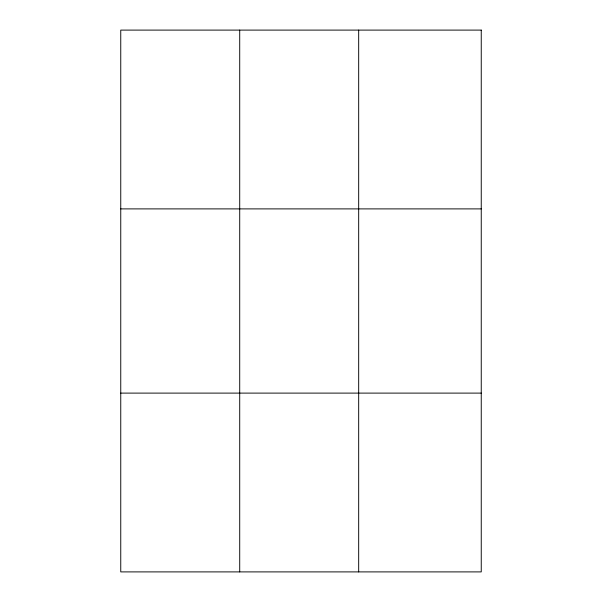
<?xml version="1.0" encoding="UTF-8"?>
<svg xmlns="http://www.w3.org/2000/svg" width="602" height="602" viewBox="0 0 602 602"><rect width="100%" height="100%" fill="white"/><g stroke="black" fill="none" stroke-linecap="round" stroke-linejoin="round"><path stroke-width="0.9" d="M239.716 30.1L239.716 571.9M358.679 30.1L358.679 571.9M120.754 208.894L481.246 208.894M120.754 393.106L481.246 393.106M481.246 30.1L481.246 571.9L120.754 571.9L120.754 30.1L481.246 30.1"/></g></svg>
